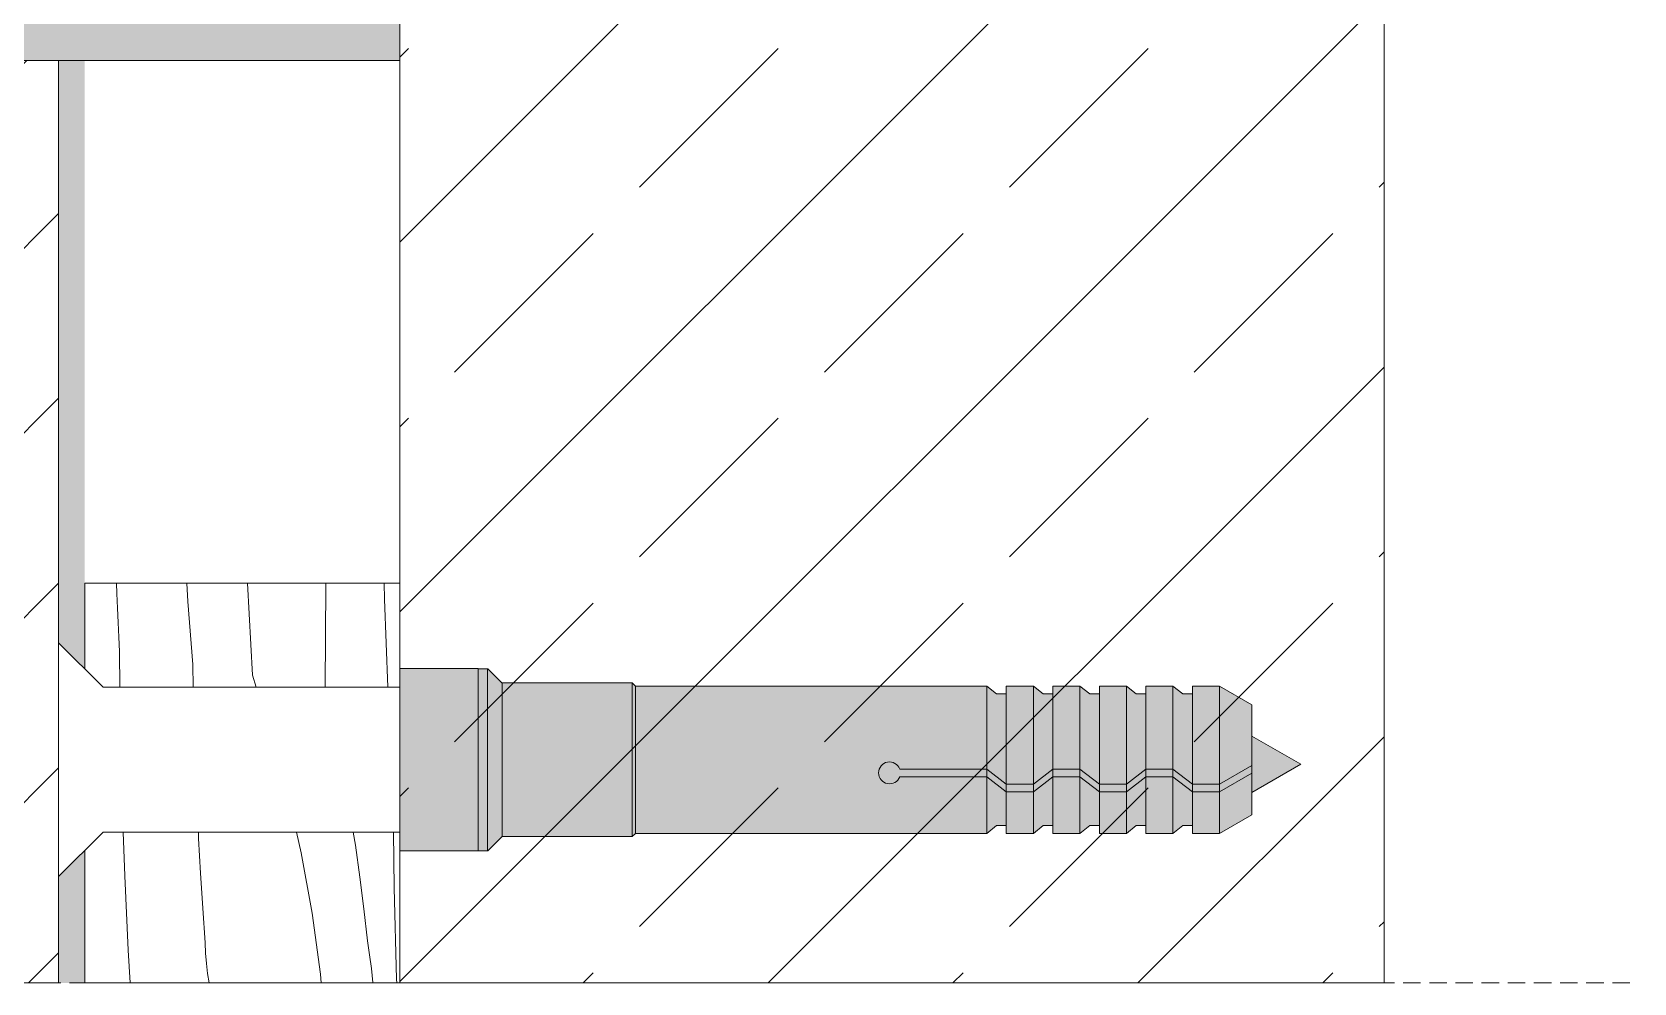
# Model space of a CAD drawing. Header units: millimetres. Extents: x -5804 to 56024, y 506 to 54141.
# Drawn here: x 51328 to 53165, y 41145 to 42237 of the extents above; entities that cross this region are included whole.
import ezdxf

# ---------------------------------------------------------------- set-up
doc = ezdxf.new("R2010")
doc.units = ezdxf.units.MM
doc.linetypes.add('Hidden Line', pattern=[30.00000000000001, 20, -10.00000000000001])
for name, color, linetype, lineweight in [('2D Drafting - General102', 254, 'Continuous', 13), ('2D Drafting - General121', 255, 'Continuous', 0), ('2D Drafting - General2', 251, 'Continuous', 15), ('2D Drafting - General81', 251, 'Continuous', 20)]:
    doc.layers.add(name, color=color, linetype=linetype, lineweight=lineweight)

# ---------------------------------------------------------------- blocks, each defined once
blk = doc.blocks.new('*X16')
at = {"layer": '2D Drafting - General81', "linetype": 'Continuous'}
for p, q in [((-51497.41382283734, -95616.65492510963), (-51498.00780089841, -95599.99924614538)), ((-51469.14382058351, -95602.44388473804), (-51469.26202959871, -95599.99924614538)), ((-51468.40641091079, -95615.74334038275), (-51469.14382058351, -95602.44388473804)), ((-51431.72446813489, -95599.99924614538), (-51429.92563695785, -95607.90904500976)), ((-51409.99812872378, -95599.99924614538), (-51409.19718721195, -95605.0435705865)), ((-51409.19718721195, -95605.0435705865), (-51407.47110786869, -95617.19169371888)), ((-51394.31473023221, -95621.36699984802), (-51394.67213544842, -95599.99924614538)), ((-51429.92563695785, -95607.90904500976), (-51425.73061001586, -95631.05148636387)), ((-51496.05707942722, -95645.20269322606), (-51497.41382283734, -95616.65492510963)), ((-51467.57495167994, -95629.03724759689), (-51468.40641091079, -95615.74334038275)), ((-51407.47110786869, -95617.19169371888), (-51405.94356607636, -95629.36637488974)), ((-51393.44347712997, -95656.26792502758), (-51394.31473023221, -95621.36699984802)), ((-51466.64948448799, -95642.32494129999), (-51467.57495167994, -95629.03724759689)), ((-51405.94356607636, -95629.36637488974), (-51404.61496891725, -95641.56436960722)), ((-51425.73061001586, -95631.05148636387), (-51422.56439025843, -95654.3569770328)), ((-51403.79089357978, -95646.88125031591), (-51404.61496891724, -95641.56436960724)), ((-51495.31477408827, -95657.6990123484), (-51496.05707942722, -95645.20269322606)), ((-51466.47242348504, -95646.26986513822), (-51466.64948448799, -95642.32494129999)), ((-51466.15700942119, -95650.20614366705), (-51466.47242348504, -95646.26986513822)), ((-51403.09165350902, -95652.21598404455), (-51403.79089357978, -95646.88125031591)), ((-51465.70363098327, -95654.12892618463), (-51466.15700942119, -95650.20614366705)), ((-51465.16343995409, -95657.6990123484), (-51465.70363098327, -95654.12892618463)), ((-51402.51763282799, -95657.56564019143), (-51403.09165350902, -95652.21598404455)), ((-51422.56439025843, -95654.3569770328), (-51422.26030430079, -95657.6990123484)), ((-51402.50647662541, -95657.6990123484), (-51402.51763282799, -95657.56564019143)), ((-51393.39595898359, -95657.6990123484), (-51393.44347712997, -95656.26792502758))]:
    blk.add_line(p, q, dxfattribs=at)
blk = doc.blocks.new('Wype_nienie_36')
at = {"layer": '2D Drafting - General2', "linetype": 'Continuous'}
for p, q in [((-51505.64524171581, -95599.99924614538), (-51512.67527781371, -95607.02928224328)), ((-51392.23037896939, -95599.99924614538), (-51505.64524171581, -95599.99924614538)), ((-51392.23037896939, -95657.6990123484), (-51392.23037896939, -95599.99924614538)), ((-51512.67527781371, -95607.02928224328), (-51512.67527781371, -95657.6990123484)), ((-51512.67527781371, -95657.6990123484), (-51392.23037896939, -95657.6990123484))]:
    blk.add_line(p, q, dxfattribs=at)
at = {"layer": '2D Drafting - General81', "linetype": 'Continuous'}
blk.add_blockref('*X16', (0, 0), dxfattribs=at)
blk = doc.blocks.new('*X50')
at = {"layer": '2D Drafting - General81', "linetype": 'Continuous'}
for p, q in [((-51500.37050249312, -95508.75252835458), (-51500.51090803445, -95504.80280998717)), ((-51473.22915316596, -95511.80633107875), (-51473.64985528002, -95504.80280998717)), ((-51448.59128747986, -95539.9118169127), (-51450.46534411026, -95504.80280998717)), ((-51420.78619352156, -95544.58205077208), (-51420.53204386336, -95505.46986107406)), ((-51420.53204386336, -95505.46986107406), (-51420.52747292256, -95504.80280998717)), ((-51398.0246282642, -95510.9394841347), (-51398.18185700214, -95504.80280998717)), ((-51500.16055198455, -95514.30098122687), (-51500.37050249312, -95508.75252835458)), ((-51471.4189991391, -95535.88667543934), (-51473.22915316596, -95511.80633107875)), ((-51396.80672811369, -95544.58205077208), (-51398.0246282642, -95510.9394841347)), ((-51499.93790636876, -95519.8489391775), (-51500.16055198455, -95514.30098122687)), ((-51499.70256681141, -95525.39637315951), (-51499.93790636876, -95519.8489391775)), ((-51499.45453454465, -95530.94325412874), (-51499.70256681141, -95525.39637315951)), ((-51499.29137979382, -95544.58205077208), (-51499.45453454465, -95530.94325412872)), ((-51471.24485761314, -95544.58205077208), (-51471.4189991391, -95535.88667543934)), ((-51448.59128747987, -95539.91181691269), (-51447.08395115556, -95544.58205077208))]:
    blk.add_line(p, q, dxfattribs=at)
blk = doc.blocks.new('Wype_nienie_58')
at = {"layer": '2D Drafting - General2', "linetype": 'Continuous'}
for p, q in [((-51392.23037896939, -95504.80280998717), (-51512.67527781371, -95504.80280998717)), ((-51512.67527781371, -95504.80280998717), (-51512.67527781371, -95537.55201467418)), ((-51392.23037896939, -95544.58205077208), (-51392.23037896939, -95504.80280998717)), ((-51512.67527781371, -95537.55201467418), (-51505.64524171581, -95544.58205077208)), ((-51505.64524171581, -95544.58205077208), (-51392.23037896939, -95544.58205077208))]:
    blk.add_line(p, q, dxfattribs=at)
at = {"layer": '2D Drafting - General81', "linetype": 'Continuous'}
blk.add_blockref('*X50', (0, 0), dxfattribs=at)

msp = doc.modelspace()

# ---------------------------------------------------------------- hatches: boundary and pattern name
at = {"layer": '2D Drafting - General102', "linetype": 'Continuous'}
msp.add_hatch(color=256, dxfattribs=at).paths.add_polyline_path([(51001.17095756959, 42203.96213839835), (51749.50565063514, 42203.96213839835), (51749.50565063514, 42508.56720509593), (51689.50565063526, 42508.56720509593), (51689.50565063526, 42263.96213839823), (51001.17095756959, 42263.96213839823)])
at = {"layer": '2D Drafting - General121', "linetype": 'Continuous'}
for points in [[(51749.50565073514, 41506.00647116257), (51749.50565073514, 41395.97465012842), (51749.50565073514, 41296.99077953052), (51839.50562670306, 41296.99077953052), (51839.50562670306, 41404.7524566972), (51839.50562670306, 41506.00647116257)], [(51839.50562670306, 41506.00647116257), (51749.50565073514, 41506.00647116257), (51749.50565073514, 41395.97465012842), (51749.50565073514, 41296.99077953052), (51839.50562670306, 41296.99077953052), (51839.50562670306, 41407.6016701083)], [(51839.50562670306, 41505.71521584698), (51839.50562670306, 41407.6016701083), (51839.50562670306, 41334.53968054752), (51839.50562670306, 41296.99077953052), (51850.0460229996, 41296.99077729738), (51850.0460229996, 41505.71521584698)], [(51850.0460229996, 41505.71521584698), (51850.0460229996, 41296.99077729738), (51850.57261102475, 41296.99077729738), (51866.81325336013, 41313.23141963271), (51866.81325336013, 41489.47457351166), (51850.57261102475, 41505.71521584698)], [(51866.81325336013, 41489.76582882719), (51866.81325336013, 41313.23141963282), (52016.0402040979, 41313.23141963282), (52016.0402040979, 41489.76582882719)], [(52016.0402040979, 41489.76582882719), (52016.0402040979, 41313.23141963271), (52019.7766186033, 41316.96783413817), (52019.7766186033, 41486.02941432179)], [(52445.35703245513, 41477.15341576716), (52434.26203426186, 41477.15341576716), (52423.03319909037, 41486.02941432179), (52423.03319909037, 41390.8124710285), (52445.35703245513, 41373.57301730724)], [(52445.35703245513, 41486.02941432179), (52445.35703245513, 41373.57301730724), (52476.42302739635, 41373.57301730724), (52476.42302739635, 41486.02941432179)], [(52498.74686076117, 41477.15341576716), (52487.6518625679, 41477.15341576716), (52476.42302739635, 41486.02941432179), (52476.42302739635, 41373.57301730724), (52498.74686076117, 41390.81247102845)], [(52498.74686076117, 41486.02941432179), (52498.74686076117, 41390.81247102845), (52529.81285570227, 41390.81247102845), (52529.81285570227, 41486.02941432179)], [(52552.13668906715, 41477.15341576716), (52541.04169087377, 41477.15341576716), (52529.81285570227, 41486.02941432179), (52529.81285570227, 41390.81247102845), (52552.13668906715, 41373.57301730724)], [(52583.20268400831, 41486.02941432179), (52552.13668906715, 41486.02941432179), (52552.13668906715, 41373.57301730724), (52583.20268400831, 41373.57301730724)], [(52605.52651737307, 41477.15341576716), (52594.43151917981, 41477.15341576716), (52583.20268400831, 41486.02941432179), (52583.20268400831, 41373.57301730724), (52605.52651737307, 41390.81247102845)], [(52636.59251231435, 41486.02941432179), (52605.52651737307, 41486.02941432179), (52605.52651737307, 41390.81247102845), (52636.59251231435, 41390.81247102845)], [(52658.91634567911, 41477.15341576716), (52647.82134748585, 41477.15341576716), (52636.59251231435, 41486.02941432179), (52636.59251231435, 41390.81247102845), (52658.91634567911, 41373.57301730724)], [(52658.91634567911, 41486.02941432179), (52658.91634567911, 41373.57301730724), (52689.98234062028, 41373.57301730724), (52689.98234062028, 41486.02941432179)], [(52727.12332755633, 41464.58605551629), (52689.98234062028, 41486.02941432179), (52689.98234062028, 41373.57301730724), (52727.12332755633, 41395.01637611273)], [(52783.30680139645, 41396.26590544407), (52727.12332755633, 41428.70344918958), (52727.12332755633, 41363.82836169846)], [(52423.03319909037, 41381.93647247381), (52445.35703245513, 41364.69701875266), (52445.35703245513, 41373.57301730724), (52423.03319909037, 41390.8124710285)], [(52498.74686076117, 41390.81247102845), (52476.42302739635, 41373.57301730724), (52476.42302739635, 41364.6970187526), (52498.74686076117, 41381.93647247381)], [(52498.74686076117, 41381.93647247381), (52529.81285570227, 41381.93647247381), (52529.81285570227, 41390.81247102845), (52498.74686076117, 41390.81247102845)], [(52552.13668906715, 41373.57301730724), (52529.81285570227, 41390.81247102845), (52529.81285570227, 41381.93647247381), (52552.13668906715, 41364.69701875266)], [(52605.52651737307, 41390.81247102845), (52583.20268400831, 41373.57301730724), (52583.20268400831, 41364.69701875266), (52605.52651737307, 41381.93647247381)], [(52605.52651737307, 41381.93647247381), (52636.59251231435, 41381.93647247381), (52636.59251231435, 41390.81247102845), (52605.52651737307, 41390.81247102845)], [(52636.59251231435, 41381.93647247381), (52658.91634567911, 41364.69701875266), (52658.91634567911, 41373.57301730724), (52636.59251231435, 41390.81247102845)], [(52727.12332755633, 41395.01637611273), (52689.98234062028, 41373.57301730724), (52689.98234062028, 41364.69701875266), (52727.12332755633, 41386.14037755816)], [(52445.35703245513, 41325.84383269286), (52445.35703245513, 41364.69701875266), (52423.03319909037, 41381.93647247381), (52423.03319909037, 41316.96783413817), (52434.26203426186, 41325.84383269286)], [(52445.35703245513, 41364.69701875266), (52476.42302739635, 41364.69701875266), (52476.42302739635, 41373.57301730724), (52445.35703245513, 41373.57301730724)], [(52498.74686076117, 41325.84383269286), (52498.74686076117, 41381.93647247381), (52476.42302739635, 41364.6970187526), (52476.42302739635, 41316.96783413817), (52487.6518625679, 41325.84383269286)], [(52529.81285570227, 41316.96783413817), (52529.81285570227, 41381.93647247381), (52498.74686076117, 41381.93647247381), (52498.74686076117, 41316.96783413817)], [(52529.81285570227, 41381.93647247381), (52529.81285570227, 41316.96783413817), (52541.04169087377, 41325.84383269286), (52552.13668906715, 41325.84383269286), (52552.13668906715, 41364.69701875266)], [(52583.20268400831, 41373.57301730724), (52552.13668906715, 41373.57301730724), (52552.13668906715, 41364.69701875266), (52583.20268400831, 41364.69701875266)], [(52605.52651737307, 41325.84383269286), (52605.52651737307, 41381.93647247381), (52583.20268400831, 41364.69701875266), (52583.20268400831, 41316.96783413817), (52594.43151917981, 41325.84383269286)], [(52636.59251231435, 41316.96783413817), (52636.59251231435, 41381.93647247381), (52605.52651737307, 41381.93647247381), (52605.52651737307, 41316.96783413817)], [(52658.91634567911, 41325.84383269286), (52658.91634567911, 41364.69701875266), (52636.59251231435, 41381.93647247381), (52636.59251231435, 41316.96783413817), (52647.82134748585, 41325.84383269286)], [(52658.91634567911, 41364.69701875266), (52689.98234062028, 41364.69701875266), (52689.98234062028, 41373.57301730724), (52658.91634567911, 41373.57301730724)], [(52727.12332755633, 41386.14037755816), (52689.98234062028, 41364.69701875266), (52689.98234062028, 41316.96783413817), (52727.12332755633, 41338.41119294366)], [(52476.42302739635, 41316.96783413817), (52476.42302739635, 41364.69701875266), (52445.35703245513, 41364.69701875266), (52445.35703245513, 41316.96783413817)], [(52583.20268400831, 41316.96783413817), (52583.20268400831, 41364.69701875266), (52552.13668906715, 41364.69701875266), (52552.13668906715, 41316.96783413817)], [(52658.91634567911, 41364.69701875266), (52658.91634567911, 41316.96783413817), (52689.98234062028, 41316.96783413817), (52689.98234062028, 41364.69701875266)]]:
    msp.add_hatch(color=256, dxfattribs=at).paths.add_polyline_path(points)
h = msp.add_hatch(color=256, dxfattribs=at)
edge = h.paths.add_edge_path()
edge.add_line((52019.7766186033, 41486.02941432179), (52019.7766186033, 41316.96783413817))
edge.add_line((52019.7766186033, 41316.96783413817), (52423.03319909037, 41316.96783413817))
edge.add_line((52423.03319909037, 41316.96783413817), (52423.03319909037, 41381.93647247381))
edge.add_line((52423.03319909037, 41381.93647247381), (52323.10734887191, 41381.93647247381))
edge.add_arc((52311.36352356814, 41386.37447175113), 12.55441238572775, 20.701611559376715, 339.29838844062334, ccw=False)
edge.add_line((52323.10734887191, 41390.81247102845), (52423.03319909037, 41390.81247102845))
edge.add_line((52423.03319909037, 41390.81247102845), (52423.03319909037, 41486.02941432179))
edge.add_line((52423.03319909037, 41486.02941432179), (52019.7766186033, 41486.02941432179))
h = msp.add_hatch(color=256, dxfattribs=at)
edge = h.paths.add_edge_path()
edge.add_line((52423.03319909037, 41390.81247102845), (52323.10734887191, 41390.81247102845))
edge.add_arc((52311.36352356814, 41386.37447175113), 12.55441238572775, 20.70161155937662, 339.2983884406233)
edge.add_line((52323.10734887191, 41381.93647247381), (52423.03319909037, 41381.93647247381))
edge.add_line((52423.03319909037, 41381.93647247381), (52423.03319909037, 41390.81247102845))
at = {"layer": '2D Drafting - General81', "linetype": 'Continuous'}
h = msp.add_hatch(dxfattribs=at)
h.set_pattern_fill('SOLID___DASHED', color=256, scale=3, style=0, pattern_type=2)
h.set_pattern_definition([(44.99999999999999, (205926.1967906109, 328118.3705683598), (-212.1320343559642, 212.1320343559644), []), (44.99999999999999, (205820.1307734329, 328224.4365855377), (-212.1320343559642, 212.1320343559644), [225, -75])])
h.paths.add_polyline_path([(51749.50565073514, 41145.2735313146), (51900.95122996913, 41145.2735313146), (52878.75610060475, 41145.2735313146), (52878.75610060475, 43881.01673517851), (51900.95122996913, 43881.01673517851), (51752.11893771487, 43881.01673517851), (51749.50565073514, 43881.01673517851)])
h = msp.add_hatch(dxfattribs=at)
h.set_pattern_fill('BETON', color=256, scale=3, style=0, pattern_type=2)
h.set_pattern_definition([(44.99999999999999, (205926.1967906109, 328118.3705683598), (-212.1320343559642, 212.1320343559643), [225, -75]), (44.99999999999999, (205926.1967906109, 328330.5026027157), (-212.1320343559642, 212.1320343559643), [225, -75])])
h.paths.add_polyline_path([(51358.17095716987, 41145.2735313146), (51358.17095716987, 42203.96213839835), (50758.17094605745, 42203.96213839835), (50758.17094605745, 41145.2735313146)])
for points in [[(51388.17095937722, 42203.96213839835), (51358.17095716987, 42203.96213839835), (51358.17095716987, 41535.71452376092), (51388.17095937722, 41505.71452155351)], [(51358.17095716987, 41145.2735313146), (51388.17095937722, 41145.2735313146), (51388.17095937722, 41297.28272167125), (51358.17095716987, 41267.28271946395)]]:
    msp.add_hatch(color=256, dxfattribs=at).paths.add_polyline_path(points, flags=0)

# ---------------------------------------------------------------- linework, layer by layer
at = {"layer": '2D Drafting - General2', "linetype": 'Continuous'}
for p, q in [((51358.17095716987, 41535.71452355172), (51358.17095716987, 41401.49862422995)), ((51409.26106430098, 41484.62441642061), (51358.17095716987, 41535.71452355172)), ((51749.50565073514, 41484.62441642061), (51409.26106430098, 41484.62441642061)), ((51358.17095716987, 41267.28272490823), (51358.17095716987, 41401.49862422995)), ((51409.26106430098, 41318.37283203934), (51358.17095716987, 41267.28272490823)), ((51749.50565073514, 41318.37283203934), (51409.26106430098, 41318.37283203934))]:
    msp.add_line(p, q, dxfattribs=at)
at = {"layer": '2D Drafting - General2', "linetype": 'Hidden Line'}
msp.add_line((50110.74411460329, 41145.27349225196), (53165.4809600866, 41145.27349225196), dxfattribs=at)
at = {"layer": '2D Drafting - General2', "linetype": 'Continuous', "flags": 128}
for points in [[(51749.50565073514, 41145.2735313146), (51900.95122996913, 41145.2735313146), (52878.75610060475, 41145.2735313146), (52878.75610060475, 43881.01673517851), (51900.95122996913, 43881.01673517851), (51752.11893771487, 43881.01673517851), (51749.50565073514, 43881.01673517851)], [(51001.17095756959, 42203.96213839835), (51749.50565063514, 42203.96213839835), (51749.50565063514, 42508.56720509593), (51689.50565063526, 42508.56720509593), (51689.50565063526, 42263.96213839823), (51001.17095756959, 42263.96213839823)], [(51358.17095716987, 41145.2735313146), (51358.17095716987, 42203.96213839835), (50758.17094605745, 42203.96213839835), (50758.17094605745, 41145.2735313146)], [(51749.50565073514, 41506.00647116257), (51749.50565073514, 41395.97465012842), (51749.50565073514, 41296.99077953052), (51839.50562670306, 41296.99077953052), (51839.50562670306, 41404.7524566972), (51839.50562670306, 41506.00647116257)], [(51839.50562670306, 41506.00647116257), (51749.50565073514, 41506.00647116257), (51749.50565073514, 41395.97465012842), (51749.50565073514, 41296.99077953052), (51839.50562670306, 41296.99077953052), (51839.50562670306, 41407.6016701083)], [(51839.50562670306, 41505.71521584698), (51839.50562670306, 41407.6016701083), (51839.50562670306, 41334.53968054752), (51839.50562670306, 41296.99077953052), (51850.0460229996, 41296.99077729738), (51850.0460229996, 41505.71521584698)], [(51850.0460229996, 41505.71521584698), (51850.0460229996, 41296.99077729738), (51850.57261102475, 41296.99077729738), (51866.81325336013, 41313.23141963271), (51866.81325336013, 41489.47457351166), (51850.57261102475, 41505.71521584698)], [(51866.81325336013, 41489.76582882719), (51866.81325336013, 41313.23141963282), (52016.0402040979, 41313.23141963282), (52016.0402040979, 41489.76582882719)], [(52016.0402040979, 41489.76582882719), (52016.0402040979, 41313.23141963271), (52019.7766186033, 41316.96783413817), (52019.7766186033, 41486.02941432179)], [(52445.35703245513, 41477.15341576716), (52434.26203426186, 41477.15341576716), (52423.03319909037, 41486.02941432179), (52423.03319909037, 41390.8124710285), (52445.35703245513, 41373.57301730724)], [(52445.35703245513, 41486.02941432179), (52445.35703245513, 41373.57301730724), (52476.42302739635, 41373.57301730724), (52476.42302739635, 41486.02941432179)], [(52498.74686076117, 41477.15341576716), (52487.6518625679, 41477.15341576716), (52476.42302739635, 41486.02941432179), (52476.42302739635, 41373.57301730724), (52498.74686076117, 41390.81247102845)], [(52498.74686076117, 41486.02941432179), (52498.74686076117, 41390.81247102845), (52529.81285570227, 41390.81247102845), (52529.81285570227, 41486.02941432179)], [(52552.13668906715, 41477.15341576716), (52541.04169087377, 41477.15341576716), (52529.81285570227, 41486.02941432179), (52529.81285570227, 41390.81247102845), (52552.13668906715, 41373.57301730724)], [(52583.20268400831, 41486.02941432179), (52552.13668906715, 41486.02941432179), (52552.13668906715, 41373.57301730724), (52583.20268400831, 41373.57301730724)], [(52605.52651737307, 41477.15341576716), (52594.43151917981, 41477.15341576716), (52583.20268400831, 41486.02941432179), (52583.20268400831, 41373.57301730724), (52605.52651737307, 41390.81247102845)], [(52636.59251231435, 41486.02941432179), (52605.52651737307, 41486.02941432179), (52605.52651737307, 41390.81247102845), (52636.59251231435, 41390.81247102845)], [(52658.91634567911, 41477.15341576716), (52647.82134748585, 41477.15341576716), (52636.59251231435, 41486.02941432179), (52636.59251231435, 41390.81247102845), (52658.91634567911, 41373.57301730724)], [(52658.91634567911, 41486.02941432179), (52658.91634567911, 41373.57301730724), (52689.98234062028, 41373.57301730724), (52689.98234062028, 41486.02941432179)], [(52727.12332755633, 41464.58605551629), (52689.98234062028, 41486.02941432179), (52689.98234062028, 41373.57301730724), (52727.12332755633, 41395.01637611273)], [(52783.30680139645, 41396.26590544407), (52727.12332755633, 41428.70344918958), (52727.12332755633, 41363.82836169846)], [(52423.03319909037, 41381.93647247381), (52445.35703245513, 41364.69701875266), (52445.35703245513, 41373.57301730724), (52423.03319909037, 41390.8124710285)], [(52498.74686076117, 41390.81247102845), (52476.42302739635, 41373.57301730724), (52476.42302739635, 41364.6970187526), (52498.74686076117, 41381.93647247381)], [(52498.74686076117, 41381.93647247381), (52529.81285570227, 41381.93647247381), (52529.81285570227, 41390.81247102845), (52498.74686076117, 41390.81247102845)], [(52552.13668906715, 41373.57301730724), (52529.81285570227, 41390.81247102845), (52529.81285570227, 41381.93647247381), (52552.13668906715, 41364.69701875266)], [(52605.52651737307, 41390.81247102845), (52583.20268400831, 41373.57301730724), (52583.20268400831, 41364.69701875266), (52605.52651737307, 41381.93647247381)], [(52605.52651737307, 41381.93647247381), (52636.59251231435, 41381.93647247381), (52636.59251231435, 41390.81247102845), (52605.52651737307, 41390.81247102845)], [(52636.59251231435, 41381.93647247381), (52658.91634567911, 41364.69701875266), (52658.91634567911, 41373.57301730724), (52636.59251231435, 41390.81247102845)], [(52727.12332755633, 41395.01637611273), (52689.98234062028, 41373.57301730724), (52689.98234062028, 41364.69701875266), (52727.12332755633, 41386.14037755816)], [(52445.35703245513, 41325.84383269286), (52445.35703245513, 41364.69701875266), (52423.03319909037, 41381.93647247381), (52423.03319909037, 41316.96783413817), (52434.26203426186, 41325.84383269286)], [(52445.35703245513, 41364.69701875266), (52476.42302739635, 41364.69701875266), (52476.42302739635, 41373.57301730724), (52445.35703245513, 41373.57301730724)], [(52498.74686076117, 41325.84383269286), (52498.74686076117, 41381.93647247381), (52476.42302739635, 41364.6970187526), (52476.42302739635, 41316.96783413817), (52487.6518625679, 41325.84383269286)], [(52529.81285570227, 41316.96783413817), (52529.81285570227, 41381.93647247381), (52498.74686076117, 41381.93647247381), (52498.74686076117, 41316.96783413817)], [(52529.81285570227, 41381.93647247381), (52529.81285570227, 41316.96783413817), (52541.04169087377, 41325.84383269286), (52552.13668906715, 41325.84383269286), (52552.13668906715, 41364.69701875266)], [(52583.20268400831, 41373.57301730724), (52552.13668906715, 41373.57301730724), (52552.13668906715, 41364.69701875266), (52583.20268400831, 41364.69701875266)], [(52605.52651737307, 41325.84383269286), (52605.52651737307, 41381.93647247381), (52583.20268400831, 41364.69701875266), (52583.20268400831, 41316.96783413817), (52594.43151917981, 41325.84383269286)], [(52636.59251231435, 41316.96783413817), (52636.59251231435, 41381.93647247381), (52605.52651737307, 41381.93647247381), (52605.52651737307, 41316.96783413817)], [(52658.91634567911, 41325.84383269286), (52658.91634567911, 41364.69701875266), (52636.59251231435, 41381.93647247381), (52636.59251231435, 41316.96783413817), (52647.82134748585, 41325.84383269286)], [(52658.91634567911, 41364.69701875266), (52689.98234062028, 41364.69701875266), (52689.98234062028, 41373.57301730724), (52658.91634567911, 41373.57301730724)], [(52727.12332755633, 41386.14037755816), (52689.98234062028, 41364.69701875266), (52689.98234062028, 41316.96783413817), (52727.12332755633, 41338.41119294366)], [(52476.42302739635, 41316.96783413817), (52476.42302739635, 41364.69701875266), (52445.35703245513, 41364.69701875266), (52445.35703245513, 41316.96783413817)], [(52583.20268400831, 41316.96783413817), (52583.20268400831, 41364.69701875266), (52552.13668906715, 41364.69701875266), (52552.13668906715, 41316.96783413817)], [(52658.91634567911, 41364.69701875266), (52658.91634567911, 41316.96783413817), (52689.98234062028, 41316.96783413817), (52689.98234062028, 41364.69701875266)]]:
    msp.add_lwpolyline(points, close=True, dxfattribs=at)
for points in [[(52019.7766186033, 41486.02941432179), (52019.7766186033, 41316.96783413817), (52423.03319909037, 41316.96783413817), (52423.03319909037, 41381.93647247381), (52323.10734887191, 41381.93647247381, -5.475043183008319), (52323.10734887191, 41390.81247102845), (52423.03319909037, 41390.81247102845), (52423.03319909037, 41486.02941432179)], [(52423.03319909037, 41390.81247102845), (52323.10734887191, 41390.81247102845, 5.475043183008319), (52323.10734887191, 41381.93647247381), (52423.03319909037, 41381.93647247381)]]:
    msp.add_lwpolyline(points, format="xyb", close=True, dxfattribs=at)

# ---------------------------------------------------------------- block references
at = {"layer": '2D Drafting - General81', "linetype": 'Continuous', "xscale": 3, "yscale": 3, "zscale": 3}
for name in ['Wype_nienie_58', 'Wype_nienie_36']:
    msp.add_blockref(name, (205926.1967906109, 328118.3705683598), dxfattribs=at)

doc.saveas('drawing.dxf')
